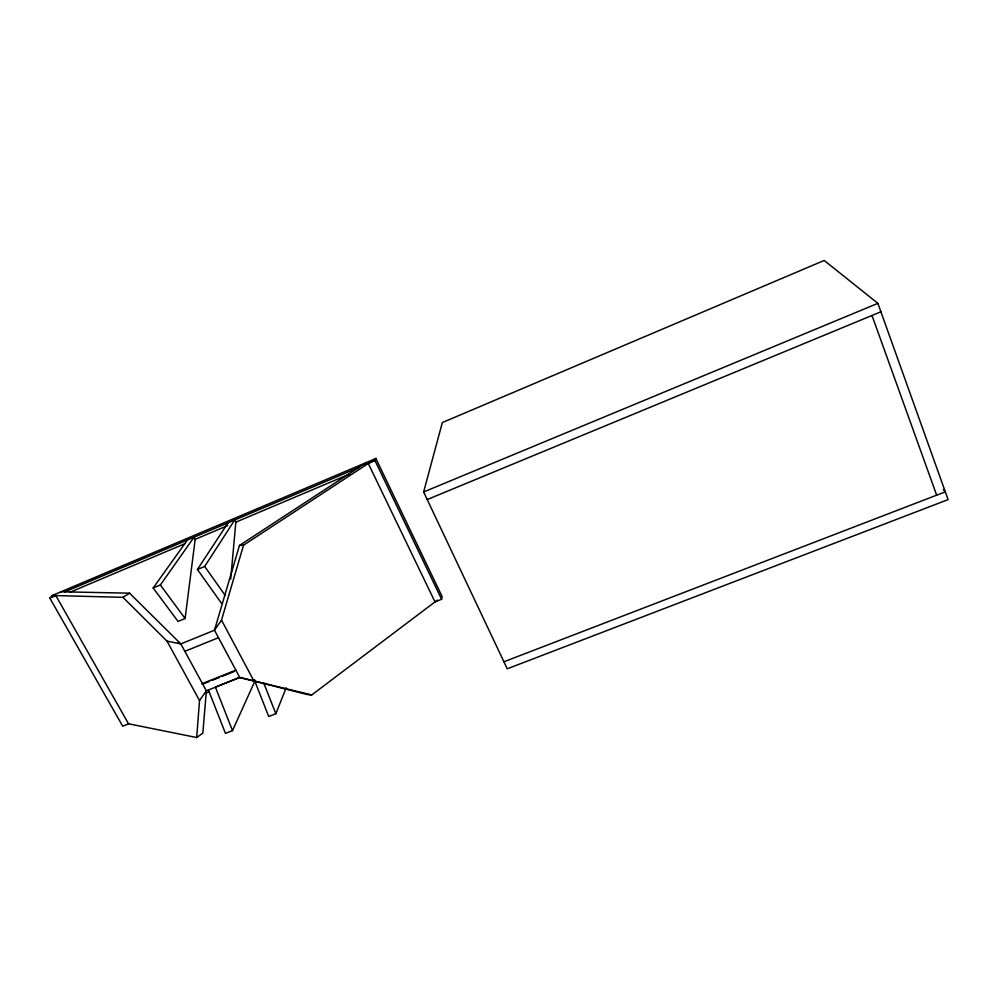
<?xml version="1.0" encoding="UTF-8"?>
<svg xmlns="http://www.w3.org/2000/svg" width="998" height="998" viewBox="0 0 998 998"><rect width="100%" height="100%" fill="white"/><g stroke="black" fill="none" stroke-linecap="round" stroke-linejoin="round"><path stroke-width="1.5" d="M127.682 723.612L196.693 737.534L199.513 700.521L206.361 690.803L239.794 677.492L311.738 694.945L437.374 600.122M230.725 579.015L235.84 522.154L234.717 519.983L204.69 566.452L197.417 569.496L221.618 603.478M185.104 618.486L195.184 539.332L194.049 537.186L160.341 584.978L153.168 587.984L178.018 621.405L185.104 618.486L160.341 584.978M375.872 458.494L375.011 460.627L368.274 463.484L435.003 601.919L441.603 599.287L442.114 596.542L375.872 458.494L243.549 545.17L239.47 545.457L214.483 630.225L239.794 677.492L307.471 694.571L311.738 694.945M423.626 491.977L442.326 422.566L824.173 260.466L877.878 303.342L948.1 499.611L507.246 668.81L423.626 491.977L877.878 303.342M376.034 458.431L52.27 595.482L55.863 595.644L128.567 723.874L122.704 726.207L49.9 598.164L52.27 595.482L122.954 597.353L167.015 641.153L180.825 643.922L214.483 630.225L221.506 620.107L243.549 545.17M254.278 679.8L268.724 716.489L275.835 713.707L286.201 687.784M208.395 689.917L225.461 733.38L232.484 730.636L255.251 680.324M197.417 569.496L228.043 522.802M153.168 587.984L187.462 539.968M364.145 464.881L366.229 462.585L239.47 545.457M196.693 737.534L202.844 733.118L206.361 690.803L180.825 643.922L129.565 593.174L61.028 591.789M122.954 597.353L129.565 593.174M49.9 598.164L55.863 595.644M64.808 591.864L358.594 467.575M70.284 592.126L184.792 543.735M194.81 539.494L227.731 525.584M235.84 522.154L349.712 474.025M427.206 499.561L880.897 311.788M184.855 651.32L218.475 637.685M239.52 677.38L215.393 687.135L232.484 730.636M202.407 683.543L235.865 670.169M202.107 684.379L209.355 681.484M212.25 680.337L219.485 677.442M222.379 676.282L233.956 671.654M206.499 692.861L209.38 691.714M503.915 661.786L945.318 491.839L943.272 489.519M177.981 642.687L180.825 643.922M204.69 566.452L225.224 595.482M167.015 641.153L199.513 700.521M221.506 620.107L253.529 680.249M375.011 460.627L441.603 599.287M263.597 682.632L275.835 713.707M871.99 315.468L936.66 495.17"/></g></svg>
